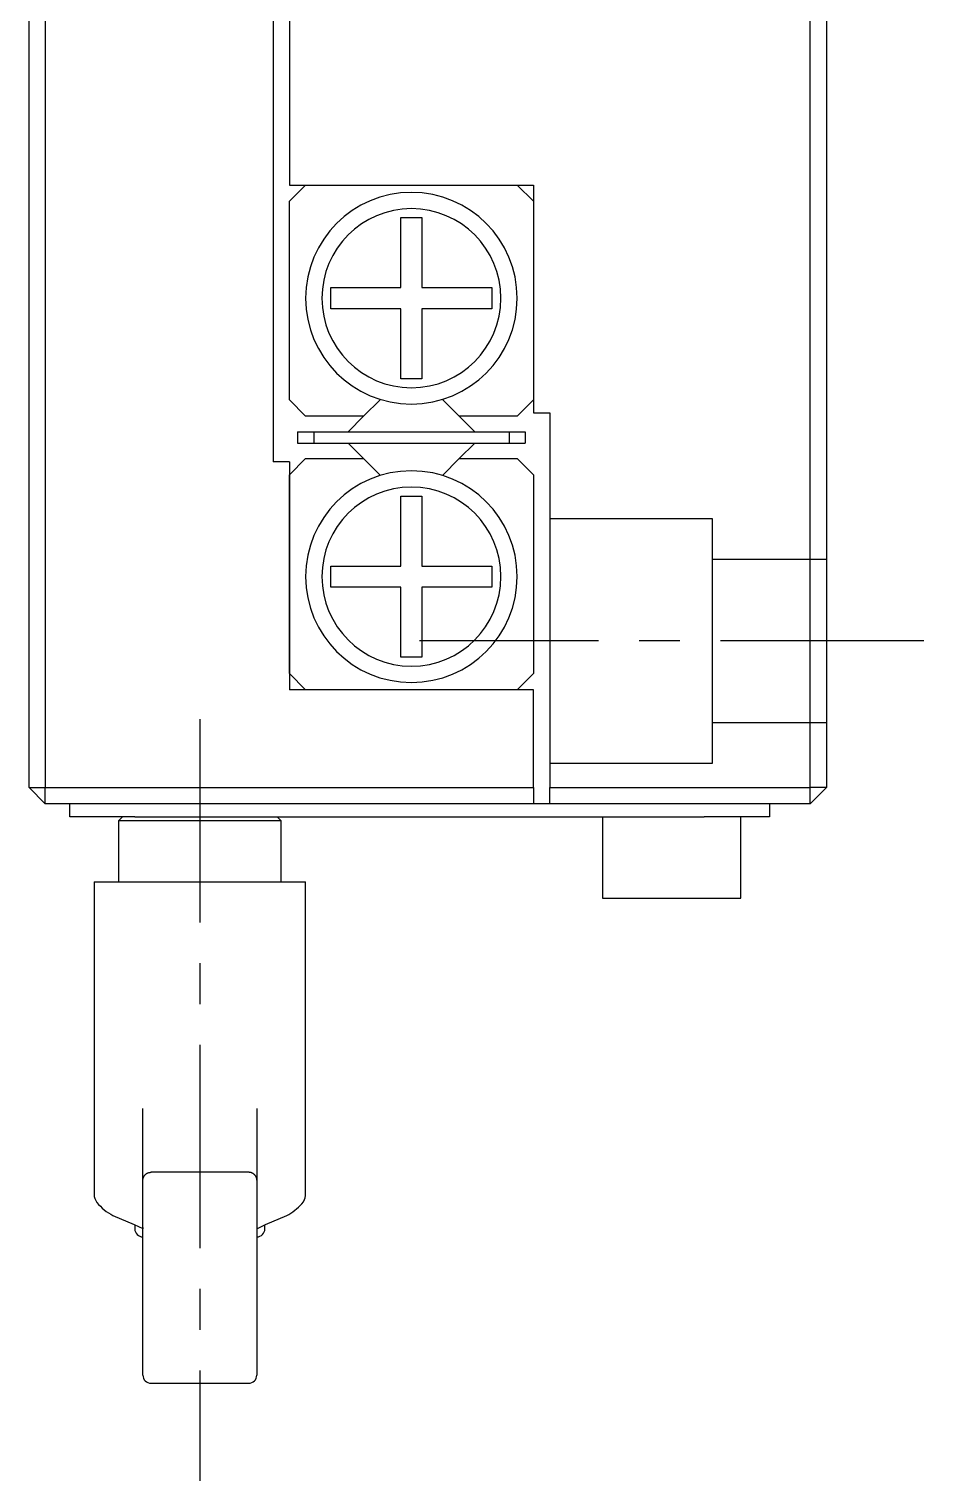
# Model space of a CAD drawing. Extents: x 16 to 938, y 6 to 368.
# Drawn here: x 492.5 to 547.5, y 66 to 155.2 of the extents above; entities that cross this region are included whole.
import ezdxf

# ---------------------------------------------------------------- set-up
doc = ezdxf.new("R2010")
doc.units = 0
doc.header["$LTSCALE"] = 10
doc.linetypes.add('CENTER', pattern=[2, 1.25, -0.25, 0.25, -0.25])
doc.linetypes.add('DASHED', pattern=[3.5, 2, -1.5])
doc.layers.get('0').update_dxf_attribs({"linetype": 'CONTINUOUS'})
doc.layers.add('CENTER', color=1, linetype='CENTER')

msp = doc.modelspace()

# ---------------------------------------------------------------- linework, layer by layer
at = {"color": 7, "linetype": 'CONTINUOUS'}
for p, q in [((492.5, 108.621019), (492.5, 306.621019)), ((493.5, 306.621019), (493.5, 108.621019)), ((540.5, 108.621019), (540.5, 183.621019)), ((507.5, 182.621019), (507.5, 128.621019)), ((541.5, 182.621019), (541.5, 108.621019)), ((508.5, 160.621019), (508.5, 145.621019)), ((508.5, 144.621019), (509.5, 145.621019)), ((508.5, 145.621019), (509.5, 145.621019)), ((509.5, 145.621019), (522.5, 145.621019)), ((509.5, 145.621019), (522.5, 145.621019)), ((522.5, 145.621019), (523.5, 144.621019)), ((522.5, 145.621019), (523.5, 145.621019)), ((523.5, 145.621019), (523.5, 144.621019)), ((508.5, 132.421019), (508.5, 144.621019)), ((523.5, 144.621019), (523.5, 132.421019)), ((523.5, 144.621019), (523.5, 132.421019)), ((515.35, 143.621019), (516.65, 143.621019)), ((515.35, 139.321019), (515.35, 143.621019)), ((516.65, 143.621019), (516.65, 139.321019)), ((511.05, 139.321019), (515.35, 139.321019)), ((511.05, 138.021019), (511.05, 139.321019)), ((516.65, 139.321019), (520.95, 139.321019)), ((520.95, 139.321019), (520.95, 138.021019)), ((515.35, 138.021019), (511.05, 138.021019)), ((515.35, 133.721019), (515.35, 138.021019)), ((520.95, 138.021019), (516.65, 138.021019)), ((516.65, 138.021019), (516.65, 133.721019)), ((516.65, 133.721019), (515.35, 133.721019)), ((509.5, 131.421019), (508.5, 132.421019)), ((513.057359, 131.421019), (514.093302, 132.456962)), ((517.906698, 132.456962), (518.942641, 131.421019)), ((523.5, 132.421019), (522.5, 131.421019)), ((523.5, 132.421019), (523.5, 131.621019)), ((513.057359, 131.421019), (509.5, 131.421019)), ((512.107359, 130.471019), (513.057359, 131.421019)), ((522.5, 131.421019), (518.942641, 131.421019)), ((518.942641, 131.421019), (519.892641, 130.471019)), ((523.5, 131.621019), (524.5, 131.621019)), ((524.5, 131.621019), (524.5, 108.621019)), ((509, 130.471019), (509, 129.771019)), ((509, 130.471019), (510, 130.471019)), ((510, 130.471019), (510, 129.771019)), ((510, 130.471019), (522, 130.471019)), ((522, 130.471019), (522, 129.771019)), ((522, 130.471019), (523, 130.471019)), ((523, 130.471019), (523, 129.771019)), ((509, 129.771019), (510, 129.771019)), ((510, 129.771019), (522, 129.771019)), ((513.057359, 128.821019), (512.107359, 129.771019)), ((519.892641, 129.771019), (518.942641, 128.821019)), ((522, 129.771019), (523, 129.771019)), ((508.5, 128.621019), (507.5, 128.621019)), ((508.5, 127.821019), (509.5, 128.821019)), ((508.5, 128.621019), (508.5, 127.821019)), ((509.5, 128.821019), (513.057359, 128.821019)), ((514.093302, 127.785076), (513.057359, 128.821019)), ((518.942641, 128.821019), (517.906698, 127.785076)), ((518.942641, 128.821019), (522.5, 128.821019)), ((522.5, 128.821019), (523.5, 127.821019)), ((508.5, 115.621019), (508.5, 127.821019)), ((508.5, 127.821019), (508.5, 115.621019)), ((523.5, 127.821019), (523.5, 115.621019)), ((515.35, 126.521019), (516.65, 126.521019)), ((515.35, 122.221019), (515.35, 126.521019)), ((516.65, 126.521019), (516.65, 122.221019)), ((511.05, 120.921019), (511.05, 122.221019)), ((511.05, 122.221019), (515.35, 122.221019)), ((516.65, 122.221019), (520.95, 122.221019)), ((520.95, 122.221019), (520.95, 120.921019)), ((515.35, 120.921019), (511.05, 120.921019)), ((515.35, 116.621019), (515.35, 120.921019)), ((516.65, 120.921019), (516.65, 116.621019)), ((520.95, 120.921019), (516.65, 120.921019)), ((516.65, 116.621019), (515.35, 116.621019)), ((509.5, 114.621019), (508.5, 115.621019)), ((508.5, 115.621019), (508.5, 114.621019)), ((523.5, 115.621019), (522.5, 114.621019)), ((509.5, 114.621019), (508.5, 114.621019)), ((522.5, 114.621019), (509.5, 114.621019)), ((522.5, 114.621019), (509.5, 114.621019)), ((523.5, 114.621019), (522.5, 114.621019)), ((523.5, 108.621019), (523.5, 114.621019)), ((492.5, 108.621019), (493.5, 108.621019)), ((492.5, 108.621019), (493.5, 107.621019)), ((493.5, 108.621019), (523.5, 108.621019)), ((493.5, 107.621019), (493.5, 108.621019)), ((523.5, 108.621019), (523.5, 107.621019)), ((524.5, 108.621019), (540.5, 108.621019)), ((524.5, 107.621019), (524.5, 108.621019)), ((541.5, 108.621019), (540.5, 108.621019)), ((540.5, 107.621019), (540.5, 108.621019)), ((540.5, 107.621019), (541.5, 108.621019)), ((523.5, 107.621019), (493.5, 107.621019)), ((495, 106.821019), (495, 107.621019)), ((524.5, 107.621019), (523.5, 107.621019)), ((540.5, 107.621019), (524.5, 107.621019)), ((538, 107.621019), (538, 106.821019)), ((499, 106.821019), (495, 106.821019)), ((498.25, 106.821019), (498, 106.571019)), ((508, 106.571019), (498, 106.571019)), ((498, 106.571019), (498, 102.821019)), ((499, 106.821019), (534, 106.821019)), ((508, 106.571019), (507.75, 106.821019)), ((508, 102.821019), (508, 106.571019)), ((527.75, 106.821019), (527.75, 101.821019)), ((538, 106.821019), (534, 106.821019)), ((536.25, 101.821019), (536.25, 106.821019)), ((496.5, 102.821019), (509.5, 102.821019)), ((496.5, 102.821019), (496.5, 83.624219)), ((509.5, 83.624236), (509.5, 102.821019)), ((527.75, 101.821019), (536.25, 101.821019)), ((499.5, 88.529886), (499.5, 88.906461)), ((499.5, 84.504106), (499.5, 88.529886)), ((506.5, 88.906461), (506.5, 88.529886)), ((506.5, 88.529886), (506.5, 84.504106)), ((499.548005, 84.709621), (499.559039, 84.730694)), ((499.559039, 84.730694), (499.571136, 84.751222)), ((499.571136, 84.751222), (499.584265, 84.771154)), ((499.584265, 84.771154), (499.598396, 84.790443)), ((499.598396, 84.790443), (499.613495, 84.809042)), ((499.613495, 84.809042), (499.629524, 84.826907)), ((499.629524, 84.826907), (499.646447, 84.843994)), ((499.646447, 84.843994), (499.664221, 84.860262)), ((499.664221, 84.860262), (499.682803, 84.875672)), ((499.682803, 84.875672), (499.70215, 84.890187)), ((499.70215, 84.890187), (499.722215, 84.903772)), ((499.722215, 84.903772), (499.742949, 84.916394)), ((499.742949, 84.916394), (499.764302, 84.928023)), ((499.764302, 84.928023), (499.786222, 84.93863)), ((499.786222, 84.93863), (499.808658, 84.948191)), ((499.808658, 84.948191), (499.831555, 84.956682)), ((499.831555, 84.956682), (499.854858, 84.964083)), ((499.854858, 84.964083), (499.87851, 84.970375)), ((499.87851, 84.970375), (499.902455, 84.975544)), ((499.902455, 84.975544), (499.926635, 84.979578)), ((499.926635, 84.979578), (499.950991, 84.982466)), ((499.950991, 84.982466), (499.975466, 84.984201)), ((499.975466, 84.984201), (500, 84.98478)), ((506, 84.98478), (500, 84.98478)), ((506.024534, 84.984201), (506, 84.98478)), ((506.049009, 84.982466), (506.024534, 84.984201)), ((506.073365, 84.979578), (506.049009, 84.982466)), ((506.097545, 84.975544), (506.073365, 84.979578)), ((506.12149, 84.970375), (506.097545, 84.975544)), ((506.145142, 84.964083), (506.12149, 84.970375)), ((506.168445, 84.956682), (506.145142, 84.964083)), ((506.191342, 84.948191), (506.168445, 84.956682)), ((506.213778, 84.93863), (506.191342, 84.948191)), ((506.235698, 84.928023), (506.213778, 84.93863)), ((506.257051, 84.916394), (506.235698, 84.928023)), ((506.277785, 84.903772), (506.257051, 84.916394)), ((506.29785, 84.890187), (506.277785, 84.903772)), ((506.317197, 84.875672), (506.29785, 84.890187)), ((506.335779, 84.860262), (506.317197, 84.875672)), ((506.353553, 84.843994), (506.335779, 84.860262)), ((506.370476, 84.826907), (506.353553, 84.843994)), ((506.386505, 84.809042), (506.370476, 84.826907)), ((506.401604, 84.790443), (506.386505, 84.809042)), ((506.415735, 84.771154), (506.401604, 84.790443)), ((506.428864, 84.751222), (506.415735, 84.771154)), ((506.440961, 84.730694), (506.428864, 84.751222)), ((506.451995, 84.709621), (506.440961, 84.730694)), ((499.5, 84.504106), (499.500602, 84.527691)), ((499.5, 78.351016), (499.5, 84.504106)), ((499.500602, 84.527691), (499.502408, 84.55122)), ((499.502408, 84.55122), (499.505412, 84.574635)), ((499.505412, 84.574635), (499.509607, 84.597881)), ((499.509607, 84.597881), (499.514984, 84.6209)), ((499.514984, 84.6209), (499.52153, 84.643638)), ((499.52153, 84.643638), (499.529228, 84.66604)), ((499.529228, 84.66604), (499.53806, 84.688052)), ((499.53806, 84.688052), (499.548005, 84.709621)), ((506.46194, 84.688052), (506.451995, 84.709621)), ((506.470772, 84.66604), (506.46194, 84.688052)), ((506.47847, 84.643638), (506.470772, 84.66604)), ((506.485016, 84.6209), (506.47847, 84.643638)), ((506.490393, 84.597881), (506.485016, 84.6209)), ((506.494588, 84.574635), (506.490393, 84.597881)), ((506.497592, 84.55122), (506.494588, 84.574635)), ((506.499398, 84.527691), (506.497592, 84.55122)), ((506.5, 84.504106), (506.499398, 84.527691)), ((506.5, 84.504106), (506.5, 78.351016)), ((496.5, 83.624328), (496.512805, 83.491395)), ((496.512805, 83.491395), (496.545818, 83.371295)), ((496.545818, 83.371295), (496.599446, 83.250351)), ((496.599446, 83.250351), (496.668428, 83.137198)), ((509.268325, 83.053045), (509.358715, 83.178011)), ((509.358715, 83.178011), (509.430933, 83.312911)), ((509.430933, 83.312911), (509.471724, 83.425969)), ((509.471724, 83.425969), (509.496451, 83.554705)), ((509.496451, 83.554705), (509.5, 83.624309)), ((497.659638, 82.329923), (498.969825, 81.776232)), ((507.030175, 81.776232), (508.340362, 82.329923)), ((498.969825, 81.776232), (499.488152, 81.52511)), ((499, 81.76659), (499, 81.521019)), ((499.488152, 81.52511), (499.500114, 81.513293)), ((499.498888, 81.59045), (499.5, 81.560118)), ((506.49963, 81.513027), (507.030175, 81.776232)), ((507, 81.521019), (507, 81.766588)), ((499.5, 74.208363), (499.5, 78.351016)), ((506.5, 78.351016), (506.5, 74.208363)), ((499.5, 72.910843), (499.5, 74.208363)), ((506.5, 74.208363), (506.5, 72.910843)), ((499.5, 72.528981), (499.5, 72.910843)), ((506.5, 72.910843), (506.5, 72.528981)), ((500, 72.028981), (506, 72.028981))]:
    msp.add_line(p, q, dxfattribs=at)
at = {"color": 3, "linetype": 'DASHED'}
for p, q in [((534.5, 125.121019), (524.5, 125.121019)), ((534.5, 117.621019), (534.5, 125.121019)), ((541.5, 122.621019), (534.5, 122.621019)), ((534.5, 110.121019), (534.5, 117.621019)), ((534.5, 112.621019), (541.5, 112.621019)), ((524.5, 110.121019), (534.5, 110.121019))]:
    msp.add_line(p, q, dxfattribs=at)
at = {"color": 7, "linetype": 'CONTINUOUS'}
for centre, radius, start, end in [((516, 138.671019), 6.5, 90, 270), ((516, 138.671019), 6.5, 270, 90), ((516, 138.671019), 5.5, 90, 270), ((516, 138.671019), 5.5, 270, 90), ((516, 121.571019), 6.5, 90, 270), ((516, 121.571019), 6.5, 270, 90), ((516, 121.571019), 5.5, 90, 270), ((516, 121.571019), 5.5, 270, 90), ((499.130684, 85.148307), 3.179192, 219.24108331, 242.43784041), ((506.56952, 85.559373), 3.683101, 298.73779596, 317.11773702), ((499.5, 81.521019), 0.5, 180, 270), ((506.5, 81.521019), 0.5, 270, 0), ((500, 72.528981), 0.5, 180, 270), ((506, 72.528981), 0.5, 270, 0)]:
    msp.add_arc(centre, radius, start, end, dxfattribs=at)
at = {"layer": 'CENTER', "color": 1, "linetype": 'CENTER'}
for p, q in [((547.5, 117.621019), (516.5, 117.621019)), ((503, 112.821019), (503, 66.028981))]:
    msp.add_line(p, q, dxfattribs=at)

doc.saveas('drawing.dxf')
